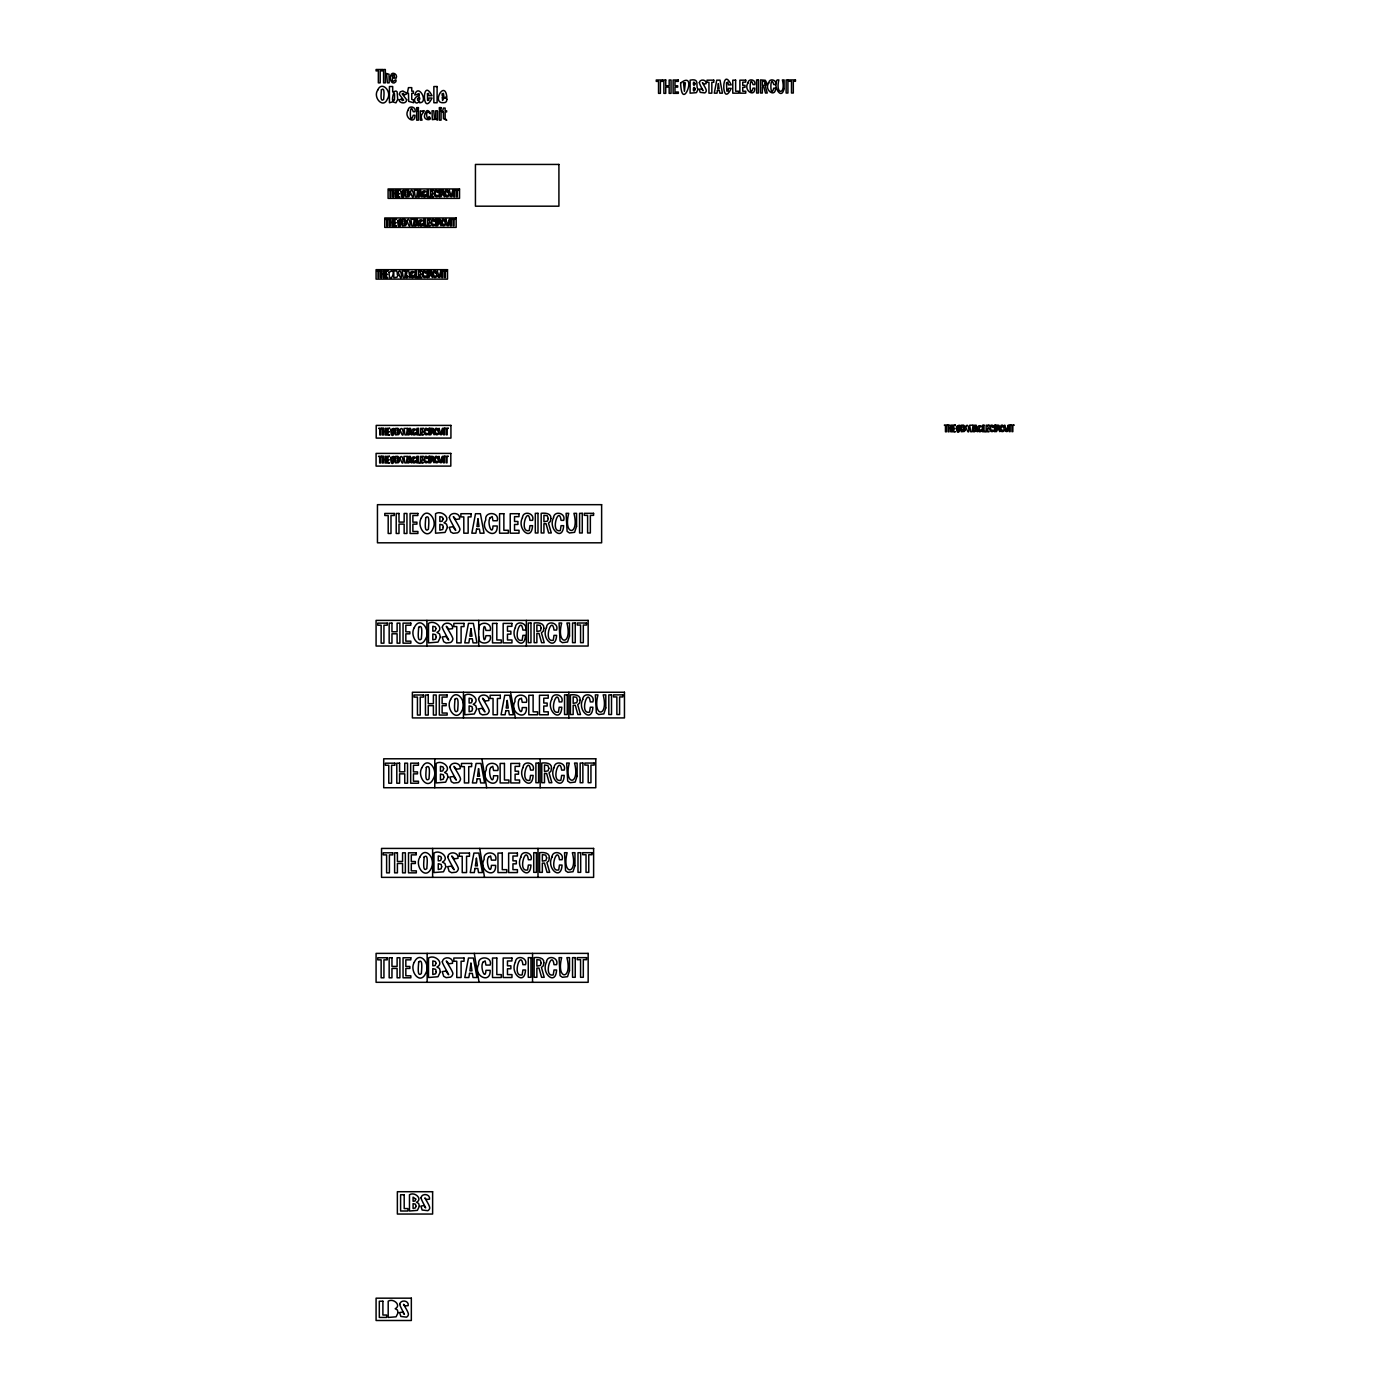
<?xml version="1.0" encoding="UTF-8"?>
<svg xmlns="http://www.w3.org/2000/svg" width="1390" height="1390" viewBox="0 0 1390 1390"><rect width="100%" height="100%" fill="white"/><g stroke="black" fill="none" stroke-linecap="round" stroke-linejoin="round"><path stroke-width="1.5" d="M478.716 629.653C477.222 620.566 492.859 621.486 490.166 630.434L485.944 630.434C482.469 614.866 482.625 651.632 485.944 635.682L490.166 635.682C492.929 644.665 477.309 645.846 478.716 636.672M510.564 692.255L515.36 717.918M481.913 758.784L486.691 787.73M479.741 848.421L484.519 877.368M474.285 953.384L479.064 982.313M568.84 692.255L568.84 717.918M540.171 758.784L540.171 787.73M538 848.421L538 877.368M532.544 953.384L532.544 982.313M526.358 620.392L526.358 646.037M478.716 620.392L478.716 646.037M463.443 692.255L463.443 717.918M434.775 758.784L434.775 787.73M432.62 848.421L432.62 877.368M427.147 953.384L427.147 982.313M426.904 620.392L426.904 646.037M425.34 113.32C420.857 121.295 434.497 120.999 429.006 116.621C428.45 123.745 424.193 111.322 428.624 112.103C433.367 117.994 427.442 105.327 425.34 113.32M390.746 75.842C388.991 79.282 392.397 85.815 395.855 81.715C397.158 75.877 391.302 86.232 392.449 78.118L396.219 78.118C398.131 73.861 391.302 70.89 390.746 75.842M440.804 275.255C440.022 280.902 434.271 274.195 437.311 270.911L439.066 276.818L440.804 270.911L440.804 275.255M449.457 223.547C448.675 229.194 442.923 222.469 445.964 219.203L447.719 225.111L449.457 219.203L449.457 223.547M452.81 194.53C452.045 200.16 446.294 193.453 449.335 190.187L451.072 196.094L452.81 190.187L452.81 194.53M442.576 432.62C441.794 438.267 436.043 431.543 439.084 428.276L440.839 434.184L442.576 428.276L442.576 432.62M442.437 460.629C441.673 466.258 435.921 459.551 438.962 456.285L440.7 462.175L442.437 456.285L442.437 460.629M569.5 636.029L567.537 642.024L562.411 642.667L560.048 641.016L559.058 623.015L561.664 623.015C555.826 645.864 572.75 645.864 566.911 623.015L569.5 623.015L569.5 636.029M576.555 526.341L574.591 532.335L569.448 532.978L567.103 531.327L566.095 513.327L568.718 513.327C562.863 536.175 579.804 536.175 573.948 513.327L576.555 513.327L576.555 526.341M577.128 776.089L575.165 782.084L570.039 782.709L567.676 781.058L566.668 763.058L569.292 763.058C563.454 785.906 580.377 785.906 574.539 763.058L577.128 763.058L577.128 776.089M569.5 970.672L567.537 976.666L562.411 977.309L560.048 975.641L559.058 957.64L561.664 957.64C555.826 980.489 572.75 980.489 566.911 957.64L569.5 957.64L569.5 970.672M574.956 865.727L572.993 871.721L567.867 872.347L565.522 870.696L564.514 852.696L567.137 852.696C561.282 875.544 578.223 875.544 572.367 852.696L574.956 852.696L574.956 865.727M605.797 707.91L603.833 713.904L598.69 714.547L596.345 712.879L595.337 694.878L597.961 694.878C592.105 717.726 609.046 717.744 603.191 694.878L605.797 694.878L605.797 707.91M784.099 88.612C781.458 101.261 772.579 85.815 777.132 79.925L778.886 79.925C774.977 95.145 786.271 95.145 782.379 79.925L784.099 79.925L784.099 88.612M1008.236 429.44C1007.472 435.07 1001.721 428.363 1004.761 425.097L1006.499 430.987L1008.236 425.097L1008.236 429.44M408.208 110.071C403.083 117.264 415.332 125.326 414.967 115.283L413.23 115.283C409.442 128.141 409.338 99.316 413.23 111.739L414.967 111.739C416.739 106.804 408.486 104.893 408.208 110.071M422.751 272.44C420.44 281.162 430.657 275.793 423.655 275.95C421.796 273.899 425.218 269.243 425.27 273.257C428.363 272.475 422.89 268.843 422.751 272.44M431.404 220.715C429.076 229.437 439.31 224.068 432.307 224.242C430.448 222.191 433.854 217.535 433.923 221.549C437.016 220.749 431.543 217.135 431.404 220.715M434.775 191.698C432.446 200.421 442.663 195.052 435.678 195.226C433.819 193.158 437.224 188.519 437.277 192.532C440.387 191.733 434.914 188.102 434.775 191.698M433.124 272.44C430.796 281.162 441.03 275.793 434.028 275.95C432.168 273.899 435.574 269.243 435.643 273.257C438.736 272.475 433.263 268.843 433.124 272.44M424.523 429.788C422.213 438.51 432.429 433.141 425.427 433.315C423.568 431.248 426.991 426.608 427.043 430.622C430.136 429.823 424.662 426.191 424.523 429.788M424.402 457.797C422.073 466.519 432.307 461.15 425.305 461.324C423.446 459.256 426.852 454.617 426.904 458.63C430.014 457.831 424.541 454.2 424.402 457.797M441.777 220.715C439.466 229.697 449.787 223.703 442.68 224.242C440.821 222.191 444.227 217.535 444.279 221.549C447.389 220.749 441.916 217.135 441.777 220.715M445.13 191.698C442.819 200.421 453.036 195.052 446.051 195.226C444.174 193.158 447.597 188.519 447.649 192.532C450.742 191.733 445.269 188.102 445.13 191.698M434.896 429.788C432.568 438.51 442.802 433.141 435.8 433.315C433.941 431.248 437.346 426.608 437.398 430.622C440.508 429.823 435.035 426.191 434.896 429.788M434.775 457.797C432.446 466.553 442.715 461.08 435.678 461.324C433.819 459.256 437.224 454.617 437.277 458.63C440.369 457.831 434.896 454.2 434.775 457.797M515.377 627.55C509.539 638.41 524.586 652.032 525.507 635.352L522.901 635.352L522.171 640.234C511.555 643.014 520.798 614.085 522.901 630.052L525.507 630.052C528.148 622.651 515.777 619.784 515.377 627.55M522.414 517.862C516.593 528.721 531.64 542.343 532.544 525.663L529.955 525.663L529.225 530.546C518.609 533.326 527.835 504.396 529.955 520.364L532.544 520.364C535.202 512.962 522.814 510.095 522.414 517.862M523.005 767.61C517.167 778.452 532.214 792.074 533.135 775.411L530.528 775.411L529.798 780.276C519.182 783.074 528.426 754.145 530.528 770.095L533.135 770.095C535.776 762.693 523.404 759.826 523.005 767.61M520.833 857.23C515.012 868.09 530.059 881.712 530.963 865.049L528.356 865.049L527.644 869.914C517.01 872.712 526.254 843.782 528.356 859.732L530.963 859.732C533.604 852.331 521.233 849.464 520.833 857.23M515.377 962.193C509.539 973.035 524.586 986.674 525.507 969.994L522.901 969.994L522.171 974.877C511.555 977.656 520.798 948.727 522.901 964.677L525.507 964.677C528.148 957.276 515.777 954.409 515.377 962.193M546.478 627.55C540.641 638.41 555.687 652.032 556.591 635.352L554.002 635.352L553.272 640.234C542.656 643.014 551.899 614.085 554.002 630.052L556.591 630.052C559.249 622.651 546.878 619.784 546.478 627.55M553.515 517.862C547.695 528.721 562.741 542.343 563.645 525.663L561.056 525.663L560.326 530.546C549.71 533.326 558.936 504.396 561.056 520.364L563.645 520.364C566.303 512.962 553.915 510.095 553.515 517.862M551.656 699.431C545.836 710.273 560.882 723.912 561.786 707.232L559.197 707.232L558.467 712.114C547.851 714.894 557.095 685.965 559.197 701.915L561.786 701.915C564.444 694.514 552.056 691.647 551.656 699.431M554.106 767.61C548.268 778.452 563.315 792.074 564.218 775.411L561.63 775.411L560.9 780.276C550.284 783.074 559.527 754.145 561.63 770.095L564.218 770.095C566.877 762.693 554.506 759.826 554.106 767.61M551.934 857.23C546.096 868.09 561.143 881.712 562.064 865.049L559.458 865.049L558.728 869.914C548.112 872.712 557.355 843.782 559.458 859.732L562.064 859.732C564.705 852.331 552.334 849.464 551.934 857.23M546.478 962.193C540.641 973.035 555.687 986.674 556.591 969.994L554.002 969.994L553.272 974.877C542.656 977.656 551.899 948.727 554.002 964.677L556.591 964.677C559.249 957.276 546.878 954.409 546.478 962.193M582.757 699.431C576.937 710.273 591.984 723.912 592.887 707.232L590.298 707.232L589.568 712.114C578.952 714.894 588.178 685.965 590.298 701.915L592.887 701.915C595.545 694.514 583.157 691.647 582.757 699.431M748.011 82.948C742.885 90.142 755.135 98.204 754.77 88.143L753.033 88.143C749.245 101.018 749.141 72.176 753.033 84.616L754.77 84.616C756.542 79.682 748.289 77.77 748.011 82.948M768.757 82.948C763.614 90.142 775.863 98.204 775.498 88.143L773.778 88.143C769.973 101.018 769.869 72.176 773.778 84.616L775.498 84.616C777.271 79.682 769.018 77.77 768.757 82.948M990.201 426.608C987.873 435.331 998.09 429.962 991.105 430.118C989.246 428.068 992.651 423.411 992.703 427.442C995.813 426.643 990.34 423.012 990.201 426.608M1000.557 426.608C998.246 435.331 1008.462 429.962 1001.478 430.118C999.601 428.068 1003.024 423.411 1003.076 427.442C1006.169 426.643 1000.696 423.012 1000.557 426.608M392.536 75.373L392.449 77.162L394.482 77.162L394.135 74.713L392.536 75.373M412.013 272.388C411.492 277.201 412.239 276.871 414.359 275.151C415.228 277.722 410.884 278.695 410.589 276.089C408.434 267.558 418.164 273.847 412.013 272.388M420.666 220.68C420.128 225.475 420.892 225.145 422.994 223.425C423.881 226.014 419.519 226.987 419.224 224.381C417.087 215.832 426.817 222.122 420.666 220.68M424.019 191.664C423.498 196.459 424.263 196.129 426.365 194.409C427.234 196.998 422.89 197.971 422.595 195.347C420.458 186.816 430.17 193.106 424.019 191.664M413.786 429.753C413.264 434.549 414.012 434.219 416.131 432.498C417 435.087 412.656 436.06 412.344 433.437C410.154 424.871 419.988 431.23 413.786 429.753M413.647 457.762C413.125 462.557 413.89 462.227 415.992 460.507C416.878 463.078 412.517 464.051 412.222 461.445C410.015 452.81 419.884 459.326 413.647 457.762M490.184 517.74C486.604 522.119 492.407 537.218 492.998 525.993L497.203 525.993C497.881 540.571 479.341 531.206 485.753 519.964C484.259 510.877 499.896 511.798 497.203 520.746L492.998 520.746L492.199 516.559L490.184 517.74M490.757 767.489C487.195 771.85 492.998 786.966 493.572 775.742L497.776 775.742C498.454 790.302 479.915 780.954 486.326 769.695C484.849 760.625 500.487 761.546 497.776 770.494L493.572 770.494L492.772 766.307L490.757 767.489M488.585 857.126C485.023 861.487 490.826 876.603 491.4 865.379L495.622 865.379C496.299 879.94 477.76 870.592 484.172 859.333C482.678 850.246 498.315 851.184 495.622 860.132L491.4 860.132L490.601 855.945L488.585 857.126M483.129 962.071C479.567 966.432 485.371 981.548 485.944 970.324L490.166 970.324C490.826 984.902 472.287 975.537 478.716 964.278C477.222 955.208 492.859 956.129 490.166 965.077L485.944 965.077L485.145 960.89L483.129 962.071M519.426 699.309C515.846 703.67 521.65 718.786 522.24 707.562L526.445 707.562C527.123 722.14 508.584 712.775 514.995 701.533C513.518 692.446 529.138 693.367 526.445 702.315L522.24 702.315L521.441 698.128L519.426 699.309M726.518 82.861L726.831 91.114L728.117 91.097L728.395 88.369L731.209 88.369C721.393 109.636 721.219 63.87 731.209 84.877L728.395 84.877L727.874 82.08L726.518 82.861M979.446 426.574C978.925 431.369 979.689 431.039 981.792 429.319C982.66 431.89 978.317 432.863 978.021 430.257C975.884 421.726 985.597 428.016 979.446 426.574M397.766 275.62L396.967 277.288L393.804 277.548L393.804 271.05C398.982 269.99 396.306 273.917 397.766 275.62M406.419 223.894L405.619 225.562L402.457 225.823L402.457 219.325C407.618 218.265 404.942 222.209 406.419 223.894M409.772 194.878L408.99 196.546L405.81 196.807L405.81 190.308C410.988 189.249 408.312 193.193 409.772 194.878M399.538 432.968L398.739 434.636L395.577 434.896L395.577 428.398C400.754 427.338 398.079 431.282 399.538 432.968M399.399 460.976L398.617 462.644L395.438 462.905L395.438 456.407C400.615 455.347 397.94 459.291 399.399 460.976M447.441 527.418L445.061 532.422L435.557 533.187L435.557 513.709C441.812 509.626 451.872 518.835 443.966 522.727L446.538 524.152L447.441 527.418M440.387 637.106L438.006 642.111L428.502 642.875L428.502 623.398C434.757 619.315 444.817 628.523 436.929 632.415L439.501 633.84L440.387 637.106M398.096 1312.647L396.115 1316.817L388.192 1317.442L388.192 1301.214C393.405 1297.808 401.78 1305.488 395.194 1308.737L397.349 1309.919L398.096 1312.647M448.014 777.149L445.634 782.17L436.13 782.935L436.13 763.44C442.385 759.357 452.445 768.583 444.557 772.458L447.128 773.882L448.014 777.149M419.38 1206.19L417.4 1210.36L409.477 1211.003L409.477 1194.757C414.689 1191.352 423.081 1199.031 416.496 1202.281L418.633 1203.462L419.38 1206.19M445.843 866.787L443.48 871.808L433.958 872.572L433.958 853.078C440.23 848.995 450.273 858.221 442.385 862.095L444.956 863.52L445.843 866.787M440.387 971.749L438.006 976.753L428.502 977.518L428.502 958.023C434.757 953.957 444.817 963.166 436.929 967.058L439.501 968.482L440.387 971.749M476.683 708.987L474.303 713.991L464.799 714.755L464.799 695.278C471.054 691.195 481.114 700.404 473.208 704.296L475.78 705.72L476.683 708.987M698.023 89.308L696.442 92.661L690.1 93.165L690.1 80.168C700.456 78.049 695.104 85.937 698.023 89.308M965.199 429.788L964.417 431.456L961.237 431.717L961.237 425.218C966.415 424.159 963.739 428.103 965.199 429.788M377.75 90.055C372.555 97.404 383.293 109.115 387.306 99.194C392.519 91.862 381.781 80.238 377.75 90.055M397.714 99.368L395.942 102.843L392.692 101.87L389.426 102.756L389.426 86.528L392.692 86.528L392.692 92.018L395.837 91.045A2.085 2.085 0 0 1 397.123 91.966L397.714 99.368M389.061 272.457C389.339 288.078 398.218 265.629 389.061 272.457M397.714 220.749C397.992 236.352 406.853 213.921 397.714 220.749M401.067 191.716C401.345 207.336 410.224 184.905 401.067 191.716M390.833 429.823C391.111 445.426 399.99 422.994 390.833 429.823M390.712 457.814C390.99 473.434 399.851 451.003 390.712 457.814M421.326 517.949C416.027 526.619 427.182 541.509 432.794 528.912C438.093 520.26 426.939 505.491 421.326 517.949M414.29 627.637C408.99 636.307 420.128 651.198 425.74 638.601C431.056 629.948 419.902 615.179 414.29 627.637M421.917 767.68C416.618 776.35 427.755 791.24 433.367 778.661C438.684 769.991 427.529 755.222 421.917 767.68M419.745 857.317C414.446 865.987 425.583 880.878 431.213 868.281C436.512 859.628 425.357 844.859 419.745 857.317M414.29 962.262C408.99 970.932 420.128 985.84 425.74 973.243C431.056 964.573 419.902 949.804 414.29 962.262M450.568 699.518C445.286 708.17 456.424 723.078 462.036 710.481C467.353 701.828 456.198 687.06 450.568 699.518M680.631 83C681.656 114.519 698.492 69.187 680.631 83M956.494 426.626C956.772 442.246 965.65 419.797 956.494 426.626M431.369 272.666C429.823 276.262 429.858 269.052 431.369 272.666M440.022 220.94C438.476 224.537 438.51 217.344 440.022 220.94M443.393 191.924C441.829 195.521 441.881 188.328 443.393 191.924M433.141 430.014C431.595 433.611 431.63 426.417 433.141 430.014M433.02 458.022C431.456 461.619 431.508 454.426 433.02 458.022M548.268 518.539L547.486 521.094L543.924 521.789L543.924 515.29L547.243 515.725L548.268 518.539M541.214 628.228L540.449 630.799L536.87 631.477L536.87 624.979L540.189 625.413L541.214 628.228M548.841 768.27L548.077 770.842L544.498 771.52L544.498 765.021L547.816 765.456L548.841 768.27M546.687 857.908L545.905 860.48L542.343 861.157L542.343 854.659L545.662 855.093L546.687 857.908M541.214 962.853L540.449 965.424L536.87 966.12L536.87 959.604L540.189 960.056L541.214 962.853M577.51 700.108L576.728 702.662L573.167 703.357L573.167 696.859L576.485 697.293L577.51 700.108M765.247 83.4L764.726 85.103L762.346 85.572L762.346 81.228L764.57 81.523L765.247 83.4M998.819 426.834C997.256 430.431 997.308 423.238 998.819 426.834M446.833 99.402L446.59 100.966A2.797 2.797 0 0 1 445.252 102.46C429.858 105.796 444.922 78.309 446.833 97.161L442.194 97.161L442.576 100.514L443.827 98.29L446.833 98.29L446.833 99.402M398.409 272.266L398.374 272.666A1.842 1.842 0 0 0 398.913 274.021C402.735 285.593 401.884 266.394 398.409 272.266M407.062 220.558L407.027 220.94A1.842 1.842 0 0 0 407.565 222.296C411.405 233.868 410.519 214.686 407.062 220.558M410.432 191.542L410.397 191.924A1.842 1.842 0 0 0 410.936 193.279C414.707 204.886 413.925 185.652 410.432 191.542M400.181 429.632L400.146 430.014A1.842 1.842 0 0 0 400.685 431.369C404.56 442.923 403.621 423.742 400.181 429.632M400.059 457.623L400.025 458.022A1.842 1.842 0 0 0 400.563 459.378C404.368 470.828 403.534 451.82 400.059 457.623M449.37 517.375C448.779 519.009 461.063 538.26 452.949 526.741L449.265 527.297L450.742 532.005L453.192 533.308L457.553 532.822A4.57 4.57 0 0 0 459.812 529.885C461.584 528.443 447.841 509.696 455.868 519.426L459.586 518.974C460.663 512.597 450.325 511.398 449.37 517.375M442.333 627.064C441.725 628.697 454.026 647.949 445.895 636.429L442.211 636.985L443.688 641.693L446.138 642.997L450.516 642.51A4.57 4.57 0 0 0 452.758 639.574C454.547 638.132 440.786 619.384 448.831 629.114L452.532 628.662C453.626 622.286 443.271 621.087 442.333 627.064M399.712 1304.272C400.112 1307.173 407.687 1319.371 402.683 1312.073L399.608 1312.542L400.841 1316.469L406.523 1317.147A3.805 3.805 0 0 0 408.399 1314.697C409.025 1311.847 400.077 1300.067 405.133 1305.975L408.208 1305.61C409.129 1300.275 400.494 1299.303 399.712 1304.272M449.96 767.106C449.352 768.74 461.654 787.991 453.522 776.489L449.839 777.027L451.316 781.736L453.766 783.057L458.144 782.57A4.57 4.57 0 0 0 460.385 779.616C462.175 778.174 448.414 759.444 456.459 769.174L460.159 768.705C461.254 762.328 450.899 761.147 449.96 767.106M420.996 1197.815C421.413 1200.717 428.971 1212.914 423.967 1205.617L420.909 1206.086L422.126 1210.012L427.825 1210.69A3.805 3.805 0 0 0 429.701 1208.24C430.309 1205.391 421.361 1193.628 426.417 1199.535L429.51 1199.153C430.413 1193.836 421.796 1192.846 420.996 1197.815M447.789 856.744C447.198 858.377 459.482 877.629 451.35 866.126L447.684 866.665L449.144 871.374L451.611 872.694L455.972 872.208A4.57 4.57 0 0 0 458.231 869.254C460.003 867.812 446.259 849.082 454.287 858.812L457.988 858.342C459.082 851.966 448.727 850.784 447.789 856.744M442.333 961.706C441.725 963.322 454.026 982.574 445.895 971.071L442.211 971.627L443.688 976.336L446.138 977.639L450.516 977.153A4.57 4.57 0 0 0 452.758 974.199C454.547 972.774 440.786 954.027 448.831 963.756L452.532 963.305C453.626 956.911 443.271 955.729 442.333 961.706M478.629 698.944C478.021 700.577 490.305 719.812 482.191 708.309L478.507 708.865L479.984 713.574L482.434 714.877L486.813 714.391A4.57 4.57 0 0 0 489.054 711.454C490.826 710.012 477.083 691.264 485.127 700.994L488.828 700.543C489.923 694.149 479.567 692.967 478.629 698.944M699.326 82.618C699.639 84.946 705.703 94.694 701.707 88.873L699.24 89.238L700.23 92.383L704.782 92.921A3.058 3.058 0 0 0 706.276 90.958C706.763 88.682 699.622 79.265 703.653 83.991L706.12 83.695C706.85 79.439 699.952 78.639 699.326 82.618M965.859 426.435L965.824 426.834A1.842 1.842 0 0 0 966.363 428.19C970.22 439.744 969.299 420.562 965.859 426.435M381.399 89.829C381.503 91.462 379.609 103.242 383.675 99.455C383.605 97.856 385.412 86.058 381.399 89.829M399.156 220.645C397.453 230.966 403.048 219.412 399.156 220.645M402.527 191.629C400.824 201.95 406.419 190.395 402.527 191.629M392.293 429.719C390.52 439.935 396.237 428.641 392.293 429.719M392.154 457.727C390.434 467.718 396.115 456.963 392.154 457.727M425.688 517.671C425.809 519.617 423.55 533.777 428.433 529.225C428.346 527.297 430.5 513.136 425.688 517.671M418.651 627.359C418.772 629.305 416.514 643.466 421.379 638.914C421.292 636.985 423.464 622.824 418.651 627.359M426.278 767.419C426.4 769.365 424.141 783.508 429.006 778.956C428.919 777.027 431.091 762.884 426.278 767.419M424.106 857.057C424.228 859.003 421.969 873.146 426.852 868.594C426.747 866.665 428.919 852.522 424.106 857.057M418.651 962.002C418.772 963.948 416.514 978.091 421.379 973.539C421.292 971.627 423.464 957.467 418.651 962.002M454.93 699.24C455.051 701.186 452.81 715.329 457.675 710.794C457.588 708.865 459.743 694.705 454.93 699.24M683.533 82.827L684.419 91.323L685.357 82.827L683.533 82.827M957.953 426.539C956.251 436.86 961.845 425.305 957.953 426.539M417.851 94.312L414.724 95.041C418.32 82.288 429.076 102.86 419.658 102.756C420.075 99.246 417.052 105.327 415.158 102.061C413.004 99.142 416.357 95.98 419.259 95.58L418.998 93.53L417.851 94.312M427.46 93.755L427.564 100.427L428.78 100.254L428.867 98.03L432.012 98.03C422.178 118.428 421.622 75.807 432.012 95.684L428.867 95.684L428.502 93.304L427.46 93.755M405.029 223.877C403.639 227.039 403.899 220.61 405.029 223.877M408.382 194.861C407.009 198.005 407.27 191.577 408.382 194.861M398.148 432.95C396.776 436.113 397.036 429.684 398.148 432.95M398.027 460.959C396.637 464.104 396.897 457.675 398.027 460.959M443.271 527.349L442.715 529.468L439.848 530.181L439.848 524.343L442.715 525.02L443.271 527.349M436.234 637.037L435.678 639.157L432.811 639.869L432.811 634.031L435.661 634.709L436.234 637.037M443.862 777.08L443.306 779.199L440.439 779.929L440.439 774.074L443.288 774.769L443.862 777.08M441.69 866.717L441.134 868.837L438.267 869.549L438.267 863.711L441.134 864.406L441.69 866.717M436.234 971.662L435.678 973.782L432.811 974.512L432.811 968.656L435.661 969.351L436.234 971.662M415.905 1206.12L415.454 1207.893L413.073 1208.483L413.073 1203.618L415.454 1204.192L415.905 1206.12M472.513 708.917L471.957 711.02L469.108 711.75L469.108 705.894L471.957 706.589L472.513 708.917M695.243 89.273C692.498 95.58 693.019 82.722 695.243 89.273M963.809 429.771C962.436 432.916 962.697 426.487 963.809 429.771M432.255 272.666L432.377 277.461L430.639 274.403L429.006 277.461L429.006 270.911L431.421 271.102L432.255 272.666M440.908 220.94L441.03 225.753L439.292 222.678L437.659 225.753L437.659 219.203L440.057 219.377L440.908 220.94M444.261 191.924L444.383 196.737L442.645 193.662L441.03 196.737L441.03 190.187L443.427 190.361L444.261 191.924M434.028 430.014L434.149 434.827L432.412 431.751L430.778 434.827L430.778 428.276L433.193 428.45L434.028 430.014M433.906 458.022L434.028 462.835L432.273 459.76L430.657 462.835L430.657 456.285L433.055 456.459L433.906 458.022M550.909 518.539L550.353 521.476L548.477 523.126L551.274 532.978L548.633 532.978L546.061 523.752L543.924 523.752L543.924 532.978L541.179 532.978L541.179 513.327C544.967 512.823 551.448 513.136 550.909 518.539M543.855 628.228L543.299 631.164L541.44 632.815L544.22 642.667L541.579 642.667L539.007 633.44L536.87 633.44L536.87 642.667L534.142 642.667L534.142 623.015C537.93 622.511 544.394 622.824 543.855 628.228M551.482 768.27L550.927 771.224L549.067 772.857L551.847 782.709L549.206 782.709L546.635 773.483L544.498 773.483L544.498 782.709L541.77 782.709L541.77 763.058C545.558 762.554 552.021 762.884 551.482 768.27M549.328 857.908L548.772 860.862L546.895 862.495L549.693 872.347L547.034 872.347L544.463 863.12L542.343 863.12L542.343 872.347L539.598 872.347L539.598 852.696C543.386 852.192 549.849 852.504 549.328 857.908M543.855 962.853L543.299 965.807L541.44 967.44L544.22 977.292L541.579 977.292L539.007 968.083L536.87 968.083L536.87 977.292L534.142 977.292L534.142 957.64C537.93 957.137 544.394 957.467 543.855 962.853M580.151 700.108L579.595 703.045L577.719 704.695L580.516 714.529L577.875 714.529L575.304 705.321L573.167 705.321L573.167 714.529L570.421 714.529L570.421 694.878C574.226 694.392 580.69 694.705 580.151 700.108M767.002 83.4L765.386 86.458L767.245 93.026L765.49 93.026L763.77 86.875L762.346 86.875L762.346 93.026L760.521 93.026L760.521 79.925L765.334 80.273L767.002 83.4M999.688 426.834L999.81 431.647L998.072 428.572L996.456 431.647L996.456 425.097L998.854 425.27L999.688 426.834M394.447 99.559C389.634 106.544 395.438 81.663 394.447 99.559M442.298 93.842L442.194 95.649L443.827 95.649L443.41 93.391L442.298 93.842M406.697 99.819C406.575 104.024 399.816 103.833 398.947 100.045L401.171 99.072L402.37 100.636L403.639 100.15L399.208 94.155L400.268 91.862L402.787 90.975L406.002 92.696L406.54 93.964L404.403 94.92L403.222 93.321L402.162 93.912L406.697 99.819M419.954 192.046L420.301 194.583L419.954 192.046M416.6 221.062L416.931 223.599L416.6 221.062M409.72 430.136L410.067 432.672L409.72 430.136M409.598 458.144L409.928 460.681L409.598 458.144M477.986 518.904L476.944 526.497L479.011 526.497L477.986 518.904M470.932 628.593L469.907 636.186L471.974 636.186L470.932 628.593M478.56 768.635L477.534 776.245L479.602 776.245L478.56 768.635M476.405 858.273L475.363 865.883L477.43 865.883L476.405 858.273M470.932 963.218L469.907 970.828L471.974 970.828L470.932 963.218M507.228 700.473L506.186 708.066L508.253 708.066L507.228 700.473M718.387 83.643L717.709 88.699L719.082 88.699L718.387 83.643M975.38 426.956L975.728 429.475L975.38 426.956M408.312 192.046C407.27 194.843 407.044 189.44 408.312 192.046M404.959 221.062C403.917 223.86 403.673 218.456 404.959 221.062M398.079 430.136C397.036 432.933 396.81 427.529 398.079 430.136M397.94 458.144C396.776 460.976 396.741 455.52 397.94 458.144M443.062 518.922L442.194 521.215L439.848 521.493L439.848 516.593L442.437 517.184L443.062 518.922M436.008 628.61L435.139 630.904L432.811 631.182L432.811 626.282L435.383 626.873L436.008 628.61M443.636 768.67L442.767 770.946L440.439 771.241L440.439 766.324L443.01 766.933L443.636 768.67M441.464 858.308L440.595 860.584L438.267 860.879L438.267 855.962L440.839 856.57L441.464 858.308M436.008 963.253L435.139 965.529L432.811 965.824L432.811 960.924L435.383 961.515L436.008 963.253M472.305 700.491L471.436 702.767L469.108 703.062L469.108 698.162L471.679 698.753L472.305 700.491M415.732 1199.101L415.019 1201.012L413.073 1201.255L413.073 1197.172L415.732 1199.101M695.104 83.661C693.019 89.221 692.568 78.448 695.104 83.661M963.739 426.956C962.697 429.736 962.471 424.35 963.739 426.956M417.556 98.707C416.774 102.374 421.413 100.011 419.259 97.005L417.556 98.707M419.485 195.434L419.259 196.807L417.904 196.807L419.137 190.308L420.77 190.308L421.987 196.807L419.485 195.434M407.479 276.176L407.253 277.548L405.897 277.548L407.114 271.05L408.764 271.05L409.963 277.548L407.479 276.176M416.114 224.45L415.888 225.823L414.533 225.823L415.766 219.325L417.4 219.325L418.616 225.823L416.114 224.45M409.251 433.524L409.025 434.896L407.67 434.896L408.886 428.398L410.536 428.398L411.735 434.896L409.251 433.524M409.112 461.532L408.886 462.905L407.531 462.905L408.764 456.407L410.397 456.407L411.614 462.905L409.112 461.532M476.561 529.069L475.884 533.187L471.818 533.187L475.502 513.709L480.419 513.709L484.05 533.187L480.071 533.187L479.428 529.069L476.561 529.069M469.525 638.757L468.847 642.875L464.781 642.875L468.465 623.398L473.365 623.398L476.996 642.875L473.034 642.875L472.374 638.757L469.525 638.757M477.152 778.817L476.475 782.935L472.409 782.935L476.092 763.44L480.992 763.44L484.624 782.935L480.662 782.935L480.002 778.817L477.152 778.817M474.98 868.455L474.303 872.572L470.237 872.572L473.921 853.078L478.82 853.078L482.452 872.572L478.49 872.572L477.847 868.455L474.98 868.455M505.804 710.638L505.126 714.755L501.078 714.755L504.744 695.278L509.661 695.278L513.292 714.755L509.313 714.755L508.671 710.638L505.804 710.638M469.525 973.4L468.847 977.518L464.781 977.518L468.465 958.023L473.365 958.023L476.996 977.518L473.034 977.518L472.374 973.4L469.525 973.4M717.449 90.419L716.997 93.165L714.286 93.165L716.736 80.168L720.02 80.168L722.435 93.165L719.794 93.165L719.36 90.419L717.449 90.419M974.911 430.344L974.685 431.717L973.33 431.717L974.564 425.218L976.197 425.218L977.413 431.717L974.911 430.344M422.56 111.409L420.319 110.8L420.319 120.148L422.039 120.148C419.276 114.501 424.002 113.042 424.228 110.679A2.085 2.085 0 0 0 422.56 111.409M386.42 73.531L385.343 74.313L385.343 69.5L383.588 69.5L383.588 82.861L385.343 82.861L385.343 75.199L386.629 74.574L387.393 82.861L389.165 82.861L389.026 74.226L386.42 73.531M435.73 119.227L432.325 119.662L432.047 110.8L433.767 110.8L434.514 118.915L435.73 118.341L435.73 110.8L437.45 110.8L437.45 120.148L435.73 119.227M413.664 100.15L411.753 99.298L411.753 93.321L413.403 93.321L413.403 91.167L411.753 91.167L411.753 87.639L408.452 87.639L407.322 93.321L408.452 93.321L408.712 101.401L413.664 102.721L413.664 100.15M446.607 120.183L443.445 118.671L443.393 111.947L442.402 111.947L443.393 108.073L445.13 108.073L445.13 110.8L446.624 110.8L446.624 111.947L445.13 111.947L445.165 118.411L446.607 120.183M382.389 69.5L376.082 69.5L376.082 70.89L378.341 70.89L378.341 82.861L380.2 82.861L380.2 70.89L382.389 70.89L382.389 69.5M662.596 79.995L656.271 79.995L656.271 81.385L658.53 81.385L658.53 93.356L660.389 93.356L660.389 81.385L662.596 81.385L662.596 79.995M665.741 79.995L663.881 79.995L663.881 93.356L665.741 93.356L665.741 87.101L669.163 87.101L669.163 93.356L671.04 93.356L671.04 79.995L669.163 79.995L669.163 85.763L665.741 85.763L665.741 79.995M678.303 79.995L673.125 79.995L673.125 93.356L678.337 93.356L678.337 92.018L674.984 92.018L674.984 87.118L677.677 87.118L677.677 85.798L674.984 85.798L674.984 81.385L678.303 81.385L678.303 79.995M758.401 79.925L756.612 79.925L756.612 93.026L758.401 93.026L758.401 79.925M787.922 79.925L786.132 79.925L786.132 93.026L787.922 93.026L787.922 79.925M795.462 79.925L789.259 79.925L789.259 81.28L791.483 81.28L791.483 93.026L793.308 93.026L793.308 81.28L795.462 81.28L795.462 79.925M713.782 80.168L706.989 80.168L706.989 82.305L708.952 82.305L708.952 93.165L711.836 93.165L711.836 82.305L713.782 82.305L713.782 80.168M735.64 80.168L732.773 80.168L732.773 93.165L738.629 93.165L738.629 91.219L735.64 91.219L735.64 80.168M745.718 80.168L739.88 80.168L739.88 93.165L745.752 93.165L745.752 91.219L742.747 91.219L742.747 87.344L745.005 87.344L745.005 85.363L742.747 85.363L742.747 82.132L745.718 82.132L745.718 80.168M437.103 86.528L433.854 86.528L433.854 102.756L437.103 102.756L437.103 86.528M418.407 107.603L416.67 107.603L416.67 109.41L418.407 109.41L418.407 107.603M441.064 107.603L439.327 107.603L439.327 109.41L441.064 109.41L441.064 107.603M418.407 110.8L416.67 110.8L416.67 120.148L418.407 120.148L418.407 110.8M441.064 110.8L439.327 110.8L439.327 120.148L441.064 120.148L441.064 110.8M558.919 164.437L475.432 164.437L475.432 206.189L558.919 206.189L558.919 164.437M459.534 188.953L388.088 188.953L388.088 198.37L459.534 198.37L459.534 188.953M392.067 190.222L388.905 190.222L390.034 190.916L390.034 196.893L390.955 196.893L390.955 190.916L392.067 190.222M393.631 190.222L392.71 190.222L392.71 196.893L393.631 196.893L393.631 193.783L395.351 193.783L395.351 196.893L396.289 196.893L396.289 190.222L395.351 190.222L395.351 193.106L393.631 193.106L393.631 190.222M399.92 190.222L397.332 190.222L397.332 196.893L399.938 196.893L398.252 196.233L398.252 193.783L399.608 193.783L398.252 193.123L398.252 190.916L399.92 190.222M417.643 190.308L414.255 190.308L415.245 196.807L416.687 196.807L417.643 190.308M428.589 190.308L427.147 190.308L427.147 196.807L430.083 196.807L428.589 195.834L428.589 190.308M433.628 190.308L430.709 190.308L430.709 196.807L433.645 196.807L432.134 195.834L432.134 193.888L433.263 193.888L432.134 191.281L433.628 190.308M439.97 190.187L439.066 190.187L439.066 196.737L439.97 196.737L439.97 190.187M454.721 190.187L453.835 190.187L453.835 196.737L454.721 196.737L454.721 190.187M458.492 190.187L455.399 190.187L456.511 190.864L456.511 196.737L457.414 196.737L457.414 190.864L458.492 190.187M456.163 217.969L384.735 217.969L384.735 227.387L456.163 227.387L456.163 217.969M388.696 219.238L385.534 219.238L386.663 219.933L386.663 225.927L387.602 225.927L387.602 219.933L388.696 219.238M390.26 219.238L389.339 219.238L389.339 225.927L390.26 225.927L390.26 222.8L391.98 222.8L391.98 225.927L392.918 225.927L392.918 219.238L391.98 219.238L391.98 222.122L390.26 222.122L390.26 219.238M396.55 219.238L393.961 219.238L393.961 225.927L396.567 225.927L394.899 225.249L394.899 222.8L396.237 222.8L394.899 222.139L394.899 219.933L396.55 219.238M436.599 219.203L435.695 219.203L435.695 225.753L436.599 225.753L436.599 219.203M451.35 219.203L450.464 219.203L450.464 225.753L451.35 225.753L451.35 219.203M455.121 219.203L452.028 219.203L453.14 219.881L453.14 225.753L454.043 225.753L454.043 219.881L455.121 219.203M414.29 219.325L410.884 219.325L411.874 225.823L413.317 225.823L414.29 219.325M425.218 219.325L423.794 219.325L423.794 225.823L426.713 225.823L425.218 224.85L425.218 219.325M430.257 219.325L427.338 219.325L427.338 225.823L430.274 225.823L428.78 224.85L428.78 222.921L429.91 222.921L428.78 220.315L430.257 219.325M447.511 269.677L376.082 269.677L376.082 279.112L447.511 279.112L447.511 269.677M380.043 270.963L376.881 270.963L378.011 271.658L378.011 277.635L378.949 277.635L378.949 271.658L380.043 270.963M381.625 270.963L380.686 270.963L380.686 277.635L381.625 277.635L381.625 274.508L383.327 274.508L383.327 277.635L384.266 277.635L384.266 270.963L383.327 270.963L383.327 273.847L381.625 273.847L381.625 270.963M387.897 270.963L385.308 270.963L385.308 277.635L387.914 277.635L386.246 276.975L386.246 274.525L387.584 274.525L386.246 273.865L386.246 271.658L387.897 270.963M405.637 271.05L402.249 271.05L403.222 277.548L404.664 277.548L405.637 271.05M416.566 271.05L415.141 271.05L415.141 277.548L418.06 277.548L416.566 276.575L416.566 271.05M421.604 271.05L418.685 271.05L418.685 277.548L421.622 277.548L420.128 276.575L420.128 274.629L421.257 274.629L420.128 272.023L421.604 271.05M427.946 270.911L427.06 270.911L427.06 277.461L427.946 277.461L427.946 270.911M442.715 270.911L441.812 270.911L441.812 277.461L442.715 277.461L442.715 270.911M446.485 270.911L443.375 270.911L444.487 271.606L444.487 277.461L445.408 277.461L445.408 271.606L446.485 270.911M947.494 425.132L944.331 425.132L945.461 425.827L945.461 431.804L946.381 431.804L946.381 425.827L947.494 425.132M949.057 425.132L948.136 425.132L948.136 431.804L949.057 431.804L949.057 428.676L950.777 428.676L950.777 431.804L951.716 431.804L951.716 425.132L950.777 425.132L950.777 428.016L949.057 428.016L949.057 425.132M955.347 425.132L952.758 425.132L952.758 431.804L955.364 431.804L953.679 431.143L953.679 428.693L955.034 428.693L953.679 428.033L953.679 425.827L955.347 425.132M995.396 425.097L994.493 425.097L994.493 431.647L995.396 431.647L995.396 425.097M1010.148 425.097L1009.262 425.097L1009.262 431.647L1010.148 431.647L1010.148 425.097M1013.918 425.097L1010.825 425.097L1011.937 425.774L1011.937 431.647L1012.841 431.647L1012.841 425.774L1013.918 425.097M450.933 425.392L376.204 425.392L376.204 438.093L450.933 438.093L450.933 425.392M973.069 425.218L969.681 425.218L970.672 431.717L972.114 431.717L973.069 425.218M984.016 425.218L982.574 425.218L982.574 431.717L985.51 431.717L984.016 430.744L984.016 425.218M989.055 425.218L986.135 425.218L986.135 431.717L989.072 431.717L987.56 430.744L987.56 428.798L988.69 428.798L987.56 426.191L989.055 425.218M381.816 428.311L378.653 428.311L379.783 429.006L379.783 435.001L380.721 435.001L380.721 429.006L381.816 428.311M383.397 428.311L382.459 428.311L382.459 435.001L383.397 435.001L383.397 431.873L385.099 431.873L385.099 435.001L386.038 435.001L386.038 428.311L385.099 428.311L385.099 431.195L383.397 431.195L383.397 428.311M389.669 428.311L387.08 428.311L387.08 435.001L389.687 435.001L388.019 434.323L388.019 431.873L389.356 431.873L388.019 431.213L388.019 429.006L389.669 428.311M429.719 428.276L428.832 428.276L428.832 434.827L429.719 434.827L429.719 428.276M444.487 428.276L443.584 428.276L443.584 434.827L444.487 434.827L444.487 428.276M448.258 428.276L445.147 428.276L446.259 428.954L446.259 434.827L447.18 434.827L447.18 428.954L448.258 428.276M407.409 428.398L404.021 428.398L404.994 434.896L406.436 434.896L407.409 428.398M418.338 428.398L416.913 428.398L416.913 434.896L419.832 434.896L418.338 433.923L418.338 428.398M423.377 428.398L420.458 428.398L420.458 434.896L423.394 434.896L421.9 433.923L421.9 431.977L423.029 431.977L421.9 429.371L423.377 428.398M450.812 453.401L376.082 453.401L376.082 466.102L450.812 466.102L450.812 453.401M381.694 456.32L378.532 456.32L379.661 457.015L379.661 462.992L380.599 462.992L380.599 457.015L381.694 456.32M383.258 456.32L382.337 456.32L382.337 462.992L383.258 462.992L383.258 459.882L384.978 459.882L384.978 462.992L385.916 462.992L385.916 456.32L384.978 456.32L384.978 459.204L383.258 459.204L383.258 456.32M389.548 456.32L386.959 456.32L386.959 462.992L389.565 462.992L387.897 462.331L387.897 459.882L389.235 459.882L387.897 459.221L387.897 457.015L389.548 456.32M407.287 456.407L403.882 456.407L404.872 462.905L406.314 462.905L407.287 456.407M418.216 456.407L416.774 456.407L416.774 462.905L419.711 462.905L418.216 461.932L418.216 456.407M423.255 456.407L420.336 456.407L420.336 462.905L423.272 462.905L421.778 461.932L421.778 459.986L422.908 459.986L421.778 457.38L423.255 456.407M429.597 456.285L428.693 456.285L428.693 462.835L429.597 462.835L429.597 456.285M444.348 456.285L443.462 456.285L443.462 462.835L444.348 462.835L444.348 456.285M448.119 456.285L445.026 456.285L446.138 456.963L446.138 462.835L447.041 462.835L447.041 456.963L448.119 456.285M601.627 504.674L377.455 504.674L377.455 542.812L601.627 542.812L601.627 504.674M394.274 513.449L384.804 513.449L384.804 515.516L388.192 515.516L388.192 533.482L390.99 533.482L390.99 515.516L394.274 515.516L394.274 513.449M399 513.449L396.202 513.449L396.202 533.482L399 533.482L399 524.1L404.142 524.1L404.142 533.482L406.94 533.482L406.94 513.449L404.142 513.449L404.142 522.101L399 522.101L399 513.449M417.851 513.449L410.085 513.449L410.085 533.482L417.904 533.482L417.904 531.466L412.882 531.466L412.882 524.134L416.913 524.134L416.913 522.154L412.882 522.154L412.882 515.516L417.851 515.516L417.851 513.449M538 513.327L535.306 513.327L535.306 532.978L538 532.978L538 513.327M582.271 513.327L579.578 513.327L579.578 532.978L582.271 532.978L582.271 513.327M593.582 513.327L584.286 513.327L584.286 515.36L587.605 515.36L587.605 532.978L590.35 532.978L590.35 515.36L593.582 515.36L593.582 513.327M471.054 513.709L460.872 513.709L460.872 516.906L463.808 516.906L463.808 533.187L468.152 533.187L468.152 516.906L471.054 516.906L471.054 513.709M503.858 513.709L499.566 513.709L499.566 533.187L508.34 533.187L508.34 530.285L503.858 530.285L503.858 513.709M518.974 513.709L510.217 513.709L510.217 533.187L519.026 533.187L519.026 530.285L514.526 530.285L514.526 524.464L517.914 524.464L517.914 521.476L514.526 521.476L514.526 516.646L518.974 516.646L518.974 513.709M588.161 620.392L376.082 620.392L376.082 646.037L588.161 646.037L588.161 620.392M387.237 623.137L377.75 623.137L377.75 625.205L381.138 625.205L381.138 643.17L383.935 643.17L383.935 625.205L387.237 625.205L387.237 623.137M391.963 623.137L389.165 623.137L389.165 643.17L391.963 643.17L391.963 633.788L397.106 633.788L397.106 643.17L399.903 643.17L399.903 623.137L397.106 623.137L397.106 631.79L391.963 631.79L391.963 623.137M410.815 623.137L403.048 623.137L403.048 643.17L410.849 643.17L410.849 641.155L405.828 641.155L405.828 633.823L409.859 633.823L409.859 631.842L405.828 631.842L405.828 625.205L410.815 625.205L410.815 623.137M530.963 623.015L528.269 623.015L528.269 642.667L530.963 642.667L530.963 623.015M575.234 623.015L572.541 623.015L572.541 642.667L575.234 642.667L575.234 623.015M586.528 623.015L577.25 623.015L577.25 625.048L580.568 625.048L580.568 642.667L583.314 642.667L583.314 625.048L586.528 625.048L586.528 623.015M464.017 623.398L453.835 623.398L453.835 626.595L456.771 626.595L456.771 642.875L461.098 642.875L461.098 626.595L464.017 626.595L464.017 623.398M496.821 623.398L492.512 623.398L492.512 642.875L501.303 642.875L501.303 639.973L496.821 639.973L496.821 623.398M511.92 623.398L503.163 623.398L503.163 642.875L511.972 642.875L511.972 639.973L507.472 639.973L507.472 634.153L510.877 634.153L510.877 631.164L507.472 631.164L507.472 626.334L511.92 626.334L511.92 623.398M624.457 692.255L412.378 692.255L412.378 717.918L624.457 717.918L624.457 692.255M423.516 695L414.046 695L414.046 697.085L417.434 697.085L417.434 715.051L420.232 715.051L420.232 697.085L423.516 697.085L423.516 695M428.242 695L425.444 695L425.444 715.051L428.242 715.051L428.242 705.668L433.385 705.668L433.385 715.051L436.182 715.051L436.182 695L433.385 695L433.385 703.67L428.242 703.67L428.242 695M447.094 695L439.327 695L439.327 715.051L447.146 715.051L447.146 713.035L442.124 713.035L442.124 705.686L446.155 705.686L446.155 703.705L442.124 703.705L442.124 697.085L447.094 697.085L447.094 695M567.242 694.878L564.548 694.878L564.548 714.529L567.242 714.529L567.242 694.878M611.513 694.878L608.82 694.878L608.82 714.529L611.513 714.529L611.513 694.878M622.824 694.878L613.529 694.878L613.529 696.929L616.865 696.929L616.865 714.529L619.593 714.529L619.593 696.929L622.824 696.929L622.824 694.878M500.296 695.278L490.131 695.278L490.131 698.475L493.05 698.475L493.05 714.755L497.394 714.755L497.394 698.475L500.296 698.475L500.296 695.278M533.117 695.278L528.808 695.278L528.808 714.755L537.582 714.755L537.582 711.836L533.117 711.836L533.117 695.278M548.216 695.278L539.459 695.278L539.459 714.755L548.268 714.755L548.268 711.836L543.768 711.836L543.768 706.016L547.156 706.016L547.156 703.045L543.768 703.045L543.768 698.197L548.216 698.197L548.216 695.278M595.789 758.784L383.709 758.784L383.709 787.73L595.789 787.73L595.789 758.784M538.59 763.058L535.897 763.058L535.897 782.709L538.59 782.709L538.59 763.058M582.862 763.058L580.169 763.058L580.169 782.709L582.862 782.709L582.862 763.058M594.155 763.058L584.877 763.058L584.877 765.091L588.196 765.091L588.196 782.709L590.941 782.709L590.941 765.091L594.155 765.091L594.155 763.058M394.864 763.18L385.378 763.18L385.378 765.264L388.766 765.264L388.766 783.213L391.563 783.213L391.563 765.264L394.864 765.264L394.864 763.18M399.59 763.18L396.793 763.18L396.793 783.213L399.59 783.213L399.59 773.848L404.733 773.848L404.733 783.213L407.531 783.213L407.531 763.18L404.733 763.18L404.733 771.832L399.59 771.832L399.59 763.18M418.442 763.18L410.676 763.18L410.676 783.213L418.477 783.213L418.477 781.215L413.456 781.215L413.456 773.865L417.487 773.865L417.487 771.884L413.456 771.884L413.456 765.264L418.442 765.264L418.442 763.18M471.644 763.44L461.463 763.44L461.463 766.637L464.399 766.637L464.399 782.935L468.725 782.935L468.725 766.637L471.644 766.637L471.644 763.44M504.448 763.44L500.139 763.44L500.139 782.935L508.914 782.935L508.914 780.016L504.448 780.016L504.448 763.44M519.547 763.44L510.79 763.44L510.79 782.935L519.599 782.935L519.599 780.016L515.099 780.016L515.099 774.195L518.505 774.195L518.505 771.207L515.099 771.207L515.099 766.376L519.547 766.376L519.547 763.44M593.617 848.421L381.538 848.421L381.538 877.368L593.617 877.368L593.617 848.421M392.692 852.817L383.223 852.817L383.223 854.885L386.611 854.885L386.611 872.851L389.409 872.851L389.409 854.885L392.692 854.885L392.692 852.817M397.418 852.817L394.621 852.817L394.621 872.851L397.418 872.851L397.418 863.485L402.561 863.485L402.561 872.851L405.359 872.851L405.359 852.817L402.561 852.817L402.561 861.47L397.418 861.47L397.418 852.817M416.27 852.817L408.504 852.817L408.504 872.851L416.322 872.851L416.322 870.852L411.301 870.852L411.301 863.503L415.332 863.503L415.332 861.522L411.301 861.522L411.301 854.885L416.27 854.885L416.27 852.817M536.418 852.696L533.725 852.696L533.725 872.347L536.418 872.347L536.418 852.696M580.69 852.696L577.997 852.696L577.997 872.347L580.69 872.347L580.69 852.696M592.001 852.696L582.705 852.696L582.705 854.728L586.024 854.728L586.024 872.347L588.769 872.347L588.769 854.728L592.001 854.728L592.001 852.696M469.472 853.078L459.291 853.078L459.291 856.275L462.227 856.275L462.227 872.572L466.553 872.572L466.553 856.275L469.472 856.275L469.472 853.078M502.276 853.078L497.968 853.078L497.968 872.572L506.759 872.572L506.759 869.654L502.276 869.654L502.276 853.078M517.393 853.078L508.636 853.078L508.636 872.572L517.428 872.572L517.428 869.654L512.945 869.654L512.945 863.833L516.333 863.833L516.333 860.844L512.945 860.844L512.945 856.014L517.393 856.014L517.393 853.078M588.161 953.384L376.082 953.384L376.082 982.313L588.161 982.313L588.161 953.384M530.963 957.64L528.269 957.64L528.269 977.292L530.963 977.292L530.963 957.64M575.234 957.64L572.541 957.64L572.541 977.292L575.234 977.292L575.234 957.64M586.528 957.64L577.25 957.64L577.25 959.691L580.568 959.691L580.568 977.292L583.314 977.292L583.314 959.691L586.528 959.691L586.528 957.64M387.237 957.762L377.75 957.762L377.75 959.847L381.138 959.847L381.138 977.796L383.935 977.796L383.935 959.847L387.237 959.847L387.237 957.762M391.963 957.762L389.165 957.762L389.165 977.796L391.963 977.796L391.963 968.43L397.106 968.43L397.106 977.796L399.903 977.796L399.903 957.762L397.106 957.762L397.106 966.415L391.963 966.415L391.963 957.762M410.815 957.762L403.048 957.762L403.048 977.796L410.849 977.796L410.849 975.797L405.828 975.797L405.828 968.448L409.859 968.448L409.859 966.467L405.828 966.467L405.828 959.847L410.815 959.847L410.815 957.762M464.017 958.023L453.835 958.023L453.835 961.237L456.771 961.237L456.771 977.518L461.098 977.518L461.098 961.237L464.017 961.237L464.017 958.023M496.821 958.023L492.512 958.023L492.512 977.518L501.303 977.518L501.303 974.598L496.821 974.598L496.821 958.023M511.92 958.023L503.163 958.023L503.163 977.518L511.972 977.518L511.972 974.598L507.472 974.598L507.472 968.778L510.877 968.778L510.877 965.807L507.472 965.807L507.472 960.959L511.92 960.959L511.92 958.023M432.62 1191.716L397.366 1191.716L397.366 1214.043L432.62 1214.043L432.62 1191.716M404.195 1194.757L400.598 1194.757L400.598 1211.003L407.913 1211.003L407.913 1208.57L404.195 1208.57L404.195 1194.757M411.336 1298.173L376.082 1298.173L376.082 1320.5L411.336 1320.5L411.336 1298.173M382.893 1301.214L379.314 1301.214L379.314 1317.442L386.629 1317.442L386.629 1315.027L382.893 1315.027L382.893 1301.214"/></g></svg>
